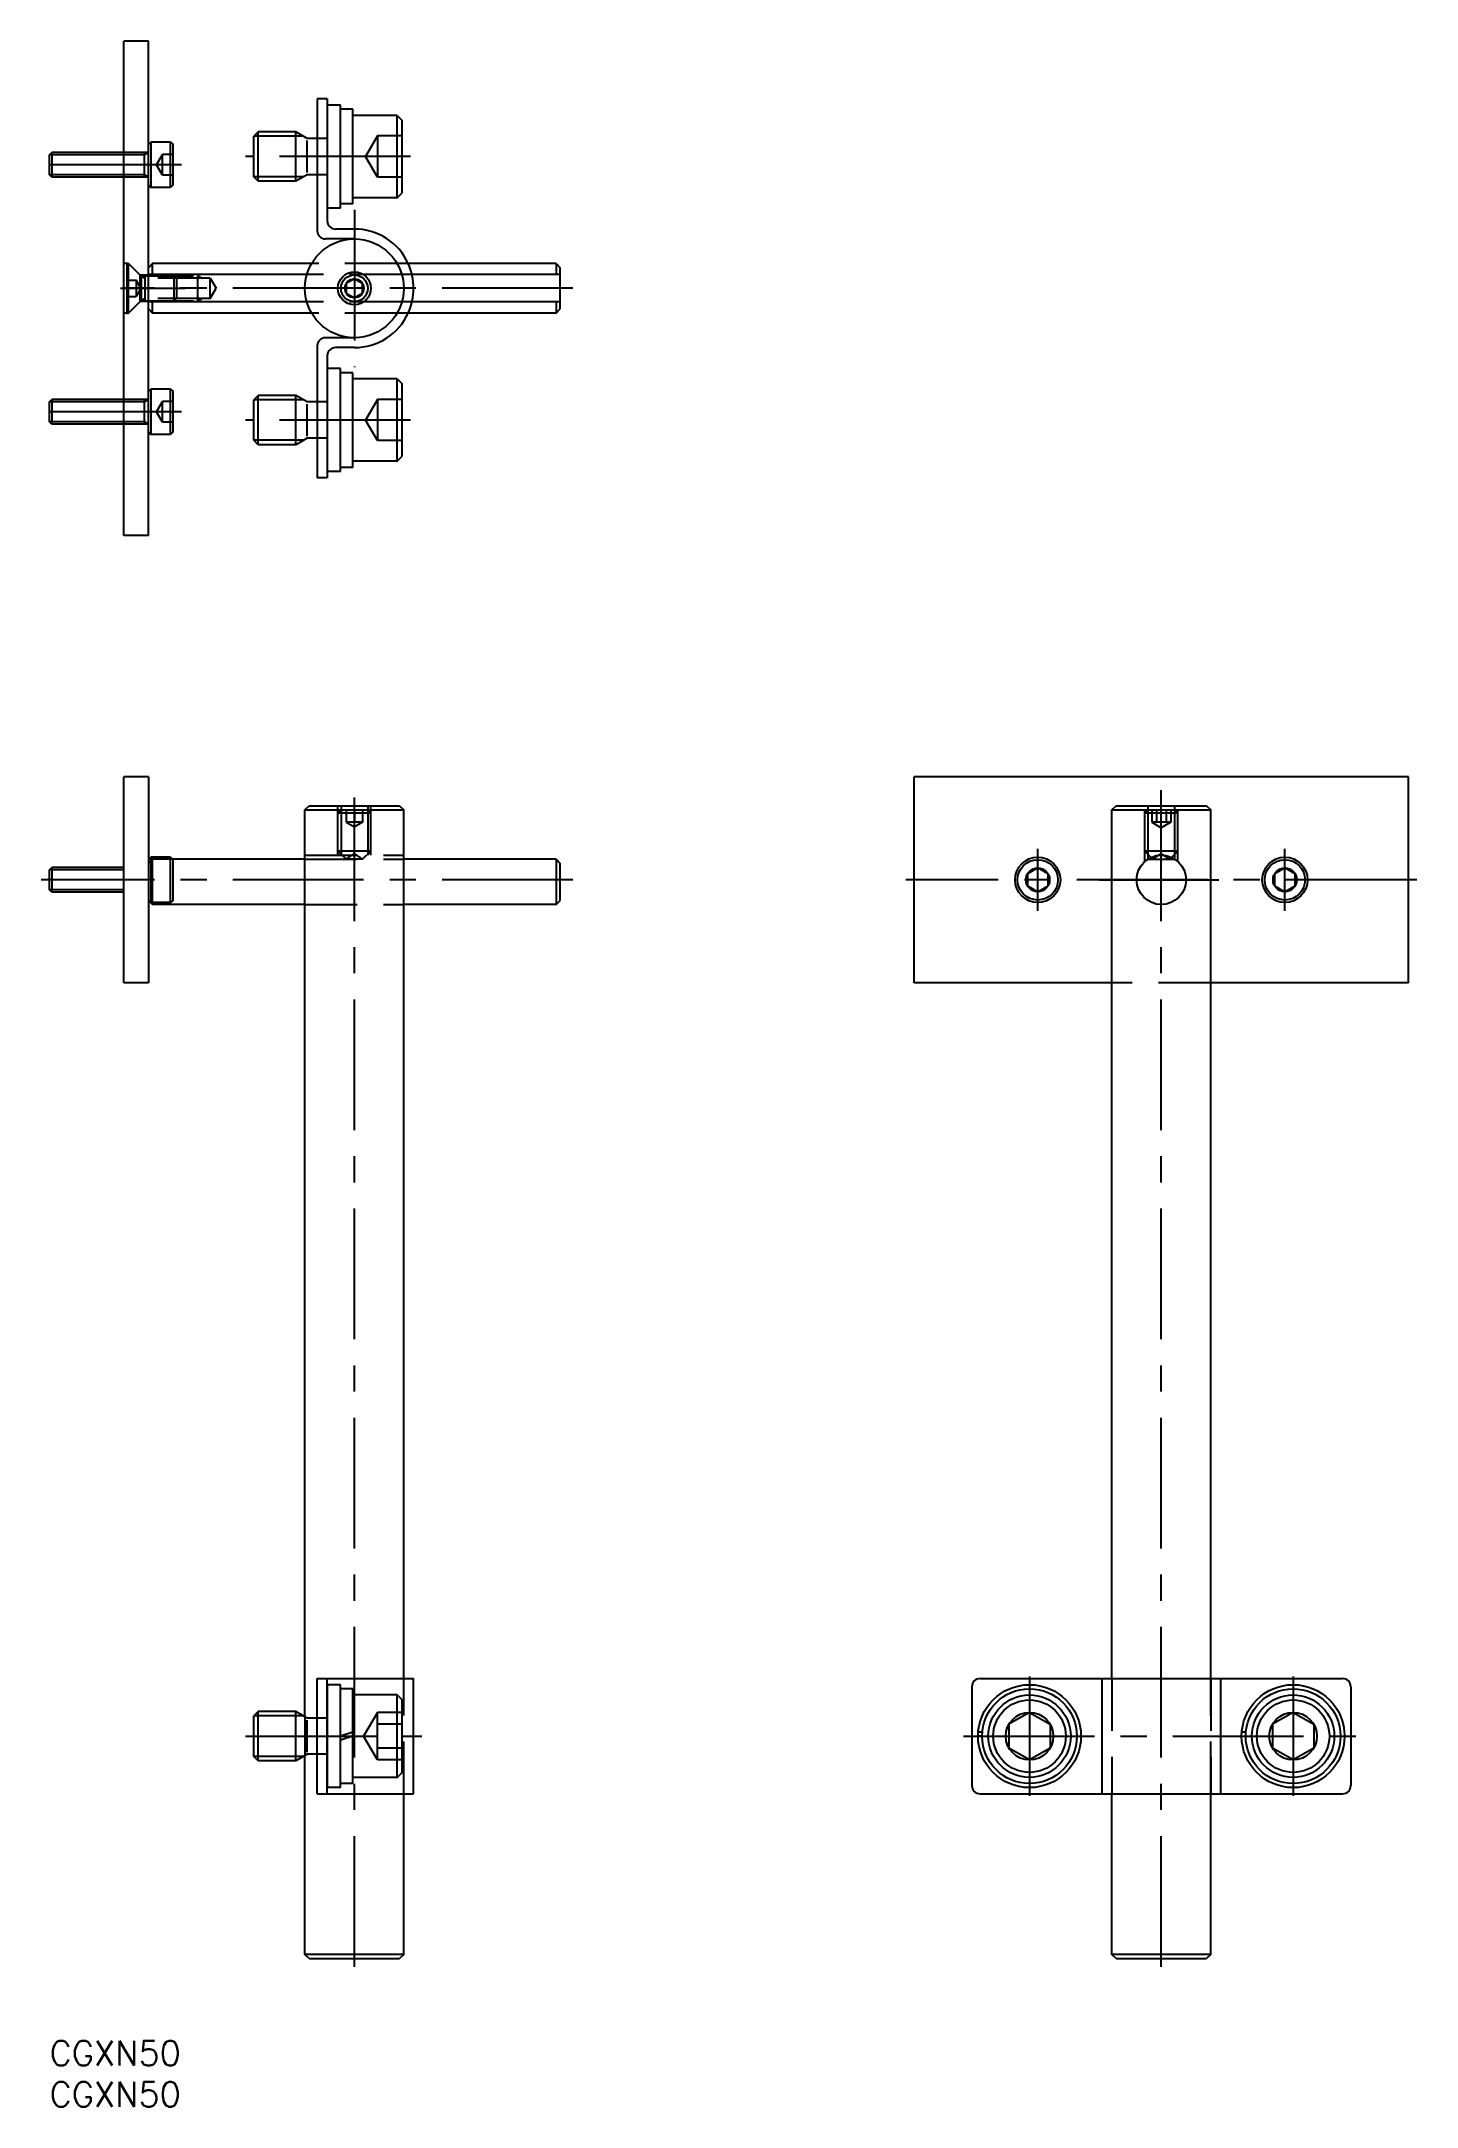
# Model space of a CAD drawing. Extents: x -1 to 166, y -8 to 243.
import ezdxf

# ---------------------------------------------------------------- set-up
doc = ezdxf.new("R2010")
doc.units = 0
doc.header["$LTSCALE"] = 0.5
doc.linetypes.add('CENTER', pattern=[50.8, 31.75, -6.35, 6.35, -6.35])
doc.linetypes.add('DASHED', pattern=[19.05, 12.7, -6.35])
for name, color, linetype in [('MSM_CENTER', 1, 'CENTER'), ('MSM_CONTINUOUS', 7, 'CONTINUOUS'), ('MSM_DASHED', 4, 'DASHED'), ('MSM_NARROW', 5, 'CONTINUOUS'), ('MSM_PART_NUMBER', 7, 'CONTINUOUS')]:
    doc.layers.add(name, color=color, linetype=linetype)
doc.styles.get("Standard").update_dxf_attribs({"font": 'txt.shx', "height": 3, "bigfont": 'bigfont.shx'})

msp = doc.modelspace()

# ---------------------------------------------------------------- linework, layer by layer
at = {"layer": 'MSM_CENTER'}
for p, q in [((43.8, 228.84), (23.8, 228.84)), ((16, 227.84), (-1, 227.84)), ((37, 222.39), (37, 203.28)), ((8.62, 212.84), (16.49, 212.84)), ((63.53, 212.84), (9, 212.84)), ((16, 197.84), (-1, 197.84)), ((43.8, 196.84), (23.8, 196.84)), ((134.96, 9), (134.96, 154.5)), ((37, 9), (37, 151)), ((119.96, 137.25), (119.96, 144.75)), ((149.96, 137.25), (149.96, 144.75)), ((149.96, 138.5), (149.96, 143.5)), ((63.53, 141), (-1, 141)), ((165.96, 141), (103.96, 141)), ((127.46, 141), (141.95, 141)), ((118.96, 44.25), (118.96, 29.75)), ((150.96, 44.25), (150.96, 29.75)), ((23.8, 37), (45.2, 37)), ((110.96, 37), (158.96, 37))]:
    msp.add_line(p, q, dxfattribs=at)
at = {"layer": 'MSM_CONTINUOUS'}
for p, q in [((12, 242.84), (9, 242.84)), ((9, 182.84), (9, 242.84)), ((12, 182.84), (12, 242.84)), ((33.7, 235.84), (32.5, 235.84)), ((32.5, 235.84), (32.5, 219.84)), ((33.7, 235.84), (33.7, 221.04)), ((35.3, 235.09), (33.7, 235.09)), ((35.3, 222.59), (35.3, 235.09)), ((36.8, 234.59), (35.3, 234.59)), ((36.8, 223.09), (36.8, 234.59)), ((42.2, 233.84), (36.8, 233.84)), ((42.2, 223.84), (42.2, 233.84)), ((42.2, 233.84), (42.8, 233.24)), ((25.34, 231.84), (24.8, 231.3)), ((24.8, 226.38), (24.8, 231.3)), ((29.9, 231.84), (25.34, 231.84)), ((25.34, 225.84), (25.34, 231.84)), ((29.9, 225.84), (29.9, 231.84)), ((31.29, 231.04), (29.9, 231.84)), ((32.5, 231.04), (31.29, 231.04)), ((42.8, 224.44), (42.8, 233.24)), ((0, 229.07), (0.27, 229.34)), ((0, 226.61), (0, 229.07)), ((0.27, 229.34), (0.27, 226.34)), ((9, 229.34), (0.27, 229.34)), ((12, 230.29), (12.3, 230.59)), ((14.7, 230.59), (12.3, 230.59)), ((12.3, 230.59), (12.3, 225.09)), ((14.7, 230.59), (15, 230.29)), ((14.7, 225.09), (14.7, 230.59)), ((15, 225.39), (15, 230.29)), ((0.27, 226.34), (0, 226.61)), ((9, 226.34), (0.27, 226.34)), ((25.34, 225.84), (24.8, 226.38)), ((29.9, 225.84), (25.34, 225.84)), ((31.29, 226.64), (29.9, 225.84)), ((32.5, 226.64), (31.29, 226.64)), ((12, 225.39), (12.3, 225.09)), ((14.7, 225.09), (12.3, 225.09)), ((15, 225.39), (14.7, 225.09)), ((42.2, 223.84), (36.8, 223.84)), ((39.5, 223.84), (39.5, 223.84)), ((40.85, 223.84), (40.85, 223.84)), ((42.2, 223.84), (42.8, 224.44)), ((35.3, 222.59), (33.7, 222.59)), ((36.8, 223.09), (35.3, 223.09)), ((37, 218.84), (33.5, 218.84)), ((37, 220.04), (34.7, 220.04)), ((12.5, 215.84), (12, 215.34)), ((12.5, 214.5), (12.5, 215.84)), ((31.8, 215.84), (12.5, 215.84)), ((61.5, 215.84), (42.2, 215.84)), ((61.5, 215.84), (62, 215.34)), ((61.5, 215.84), (61.5, 214.5)), ((31.23, 214.5), (12, 214.5)), ((37, 213.99), (36, 213.42)), ((36, 213.42), (36, 212.26)), ((38, 213.42), (37, 213.99)), ((38, 212.26), (38, 213.42)), ((62, 214.5), (42.77, 214.5)), ((62, 210.34), (62, 215.34)), ((31.23, 211.18), (12, 211.18)), ((12.5, 209.85), (12.5, 211.18)), ((36, 212.26), (37, 211.68)), ((37, 211.68), (38, 212.26)), ((62, 211.18), (42.77, 211.18)), ((61.5, 211.18), (61.5, 209.84)), ((12, 210.34), (12.5, 209.84)), ((31.8, 209.84), (12.5, 209.84)), ((61.5, 209.84), (42.2, 209.84)), ((61.5, 209.84), (62, 210.34)), ((32.5, 205.84), (32.5, 189.84)), ((37, 206.84), (33.5, 206.84)), ((33.7, 204.64), (33.7, 189.84)), ((37, 205.64), (34.7, 205.64)), ((35.3, 203.09), (33.7, 203.09)), ((35.3, 190.59), (35.3, 203.09)), ((36.8, 202.59), (35.3, 202.59)), ((36.8, 191.09), (36.8, 202.59)), ((42.2, 201.84), (36.8, 201.84)), ((42.2, 191.84), (42.2, 201.84)), ((42.2, 201.84), (42.8, 201.24)), ((42.8, 192.44), (42.8, 201.24)), ((0, 199.07), (0.27, 199.34)), ((0, 196.61), (0, 199.07)), ((0.27, 199.34), (0.27, 196.34)), ((9, 199.34), (0.27, 199.34)), ((12, 200.29), (12.3, 200.59)), ((14.7, 200.59), (12.3, 200.59)), ((12.3, 200.59), (12.3, 195.09)), ((14.7, 200.59), (15, 200.29)), ((14.7, 195.09), (14.7, 200.59)), ((15, 195.39), (15, 200.29)), ((25.34, 199.84), (24.8, 199.3)), ((24.8, 194.38), (24.8, 199.3)), ((29.9, 199.84), (25.34, 199.84)), ((25.34, 193.84), (25.34, 199.84)), ((29.9, 193.84), (29.9, 199.84)), ((31.29, 199.04), (29.9, 199.84)), ((32.5, 199.04), (31.29, 199.04)), ((0.27, 196.34), (0, 196.61)), ((9, 196.34), (0.27, 196.34)), ((12, 195.39), (12.3, 195.09)), ((14.7, 195.09), (12.3, 195.09)), ((15, 195.39), (14.7, 195.09)), ((25.34, 193.84), (24.8, 194.38)), ((29.9, 193.84), (25.34, 193.84)), ((31.29, 194.64), (29.9, 193.84)), ((32.5, 194.64), (31.29, 194.64)), ((36.8, 191.09), (35.3, 191.09)), ((42.2, 191.84), (36.8, 191.84)), ((39.5, 191.84), (39.5, 191.84)), ((40.85, 191.84), (40.85, 191.84)), ((42.2, 191.84), (42.8, 192.44)), ((33.7, 189.84), (32.5, 189.84)), ((35.3, 190.59), (33.7, 190.59)), ((12, 182.84), (9, 182.84)), ((12, 153.5), (9, 153.5)), ((9, 128.5), (9, 153.5)), ((12, 153.5), (12, 128.5)), ((104.96, 128.5), (104.96, 153.5)), ((164.96, 153.5), (104.96, 153.5)), ((164.96, 128.5), (164.96, 153.5)), ((31, 149.5), (31.5, 150)), ((31, 149.5), (43, 149.5)), ((31, 39.36), (31, 149.5)), ((31.5, 150), (42.5, 150)), ((42.5, 150), (43, 149.5)), ((43, 44), (43, 149.5)), ((128.96, 149.5), (129.46, 150)), ((128.96, 149.5), (140.96, 149.5)), ((128.96, 44), (128.96, 149.5)), ((129.46, 150), (140.46, 150)), ((140.46, 150), (140.96, 149.5)), ((140.96, 44), (140.96, 149.5)), ((12, 143.45), (12.3, 143.75)), ((14.7, 143.75), (12.3, 143.75)), ((12.3, 143.75), (12.3, 138.25)), ((14.7, 143.75), (15, 143.45)), ((14.7, 138.25), (14.7, 143.75)), ((31, 143.5), (14.95, 143.5)), ((15, 138.55), (15, 143.45)), ((61.5, 143.5), (43, 143.5)), ((61.5, 143.5), (62, 143)), ((61.5, 143.5), (61.5, 141)), ((62, 138.5), (62, 143)), ((133.3, 143.5), (136.62, 143.5)), ((133.96, 143.5), (133.73, 143.73)), ((135.96, 143.5), (136.19, 143.73)), ((0, 142.23), (0.27, 142.5)), ((0, 139.77), (0, 142.23)), ((9, 142.5), (0.27, 142.5)), ((0.27, 142.5), (0.27, 139.5)), ((61.5, 141), (61.5, 138)), ((119.96, 142.44), (118.71, 141.72)), ((118.71, 141.72), (118.71, 140.28)), ((121.21, 141.72), (119.96, 142.44)), ((121.21, 140.28), (121.21, 141.72)), ((149.96, 142.44), (148.71, 141.72)), ((148.71, 141.72), (148.71, 140.28)), ((151.21, 141.72), (149.96, 142.44)), ((151.21, 140.28), (151.21, 141.72)), ((0.27, 139.5), (0, 139.77)), ((9, 139.5), (0.27, 139.5)), ((12, 138.55), (12.3, 138.25)), ((12, 138.5), (12.5, 138)), ((14.7, 138.25), (12.3, 138.25)), ((12.5, 138.01), (12.5, 138.25)), ((31, 138), (12.5, 138)), ((15, 138.55), (14.7, 138.25)), ((61.5, 138), (43, 138)), ((61.5, 138), (62, 138.5)), ((118.71, 140.28), (119.96, 139.56)), ((119.96, 139.56), (121.21, 140.28)), ((148.71, 140.28), (149.96, 139.56)), ((149.96, 139.56), (151.21, 140.28)), ((12, 128.5), (9, 128.5)), ((128.96, 128.5), (104.96, 128.5)), ((164.96, 128.5), (140.96, 128.5)), ((32.5, 30), (32.5, 44)), ((32.5, 44), (44.2, 44)), ((33.7, 30), (33.7, 44)), ((33.7, 43.25), (33.7, 30.75)), ((35.3, 43.25), (33.7, 43.25)), ((35.3, 30.75), (35.3, 43.25)), ((36.8, 42.75), (35.3, 42.75)), ((36.8, 31.25), (36.8, 42.75)), ((44.2, 30), (44.2, 44)), ((111.96, 43), (111.96, 31)), ((112.96, 44), (156.96, 44)), ((127.76, 44), (127.76, 30)), ((142.16, 44), (142.16, 30)), ((157.96, 43), (157.96, 31)), ((42.2, 42), (36.8, 42)), ((42.2, 32), (42.2, 42)), ((42.2, 42), (42.8, 41.4)), ((42.8, 32.6), (42.8, 41.4)), ((25.34, 40), (24.8, 39.46)), ((24.8, 34.54), (24.8, 39.46)), ((29.9, 40), (25.34, 40)), ((25.34, 34), (25.34, 40)), ((29.9, 34), (29.9, 40)), ((31.29, 39.2), (29.9, 40)), ((32.5, 39.2), (31.29, 39.2)), ((118.96, 39.89), (116.46, 38.44)), ((116.46, 38.44), (116.46, 35.56)), ((118.96, 39.89), (121.46, 38.44)), ((121.46, 38.44), (121.46, 35.56)), ((150.96, 39.89), (148.46, 38.44)), ((148.46, 38.44), (148.46, 35.56)), ((150.96, 39.89), (153.46, 38.44)), ((153.46, 38.44), (153.46, 35.56)), ((36.8, 37.5), (35.3, 37)), ((36.8, 37), (35.3, 36.5)), ((113.21, 37), (112.71, 37)), ((113.23, 37.5), (112.73, 37.5)), ((118.96, 34.11), (116.46, 35.56)), ((121.46, 35.56), (118.96, 34.11)), ((144.71, 37), (145.21, 37)), ((145.23, 37.5), (144.73, 37.5)), ((150.96, 34.11), (148.46, 35.56)), ((153.46, 35.56), (150.96, 34.11)), ((25.34, 34), (24.8, 34.54)), ((29.9, 34), (25.34, 34)), ((31.29, 34.8), (29.9, 34)), ((31, 10.5), (31, 34.64)), ((32.5, 34.8), (31.29, 34.8)), ((35.3, 30.75), (33.7, 30.75)), ((36.8, 31.25), (35.3, 31.25)), ((42.2, 32), (36.8, 32)), ((39.5, 32), (39.5, 32)), ((40.85, 32), (40.85, 32)), ((42.2, 32), (42.8, 32.6)), ((32.5, 30), (44.2, 30)), ((43, 10.5), (43, 30)), ((112.96, 30), (156.96, 30)), ((128.96, 10.5), (128.96, 30)), ((140.96, 10.5), (140.96, 30)), ((31.5, 10), (31, 10.5)), ((43, 10.5), (31, 10.5)), ((43, 10.5), (42.5, 10)), ((129.46, 10), (128.96, 10.5)), ((140.96, 10.5), (128.96, 10.5)), ((140.96, 10.5), (140.46, 10)), ((31.5, 10), (42.5, 10)), ((129.46, 10), (140.46, 10))]:
    msp.add_line(p, q, dxfattribs=at)
for centre, radius in [((37, 212.84), 6), ((37, 212.84), 2), ((37, 212.84), 1.15), ((119.96, 141), 2.75), ((119.96, 141), 2.45), ((134.96, 141), 3), ((149.96, 141), 2.75), ((149.96, 141), 2.45), ((119.96, 141), 1.44), ((149.96, 141), 1.44), ((118.96, 37), 6.25), ((118.96, 37), 5.75), ((150.96, 37), 6.25), ((150.96, 37), 5.75), ((118.96, 37), 5), ((118.96, 37), 4.4), ((150.96, 37), 5), ((150.96, 37), 4.4), ((118.96, 37), 2.89), ((150.96, 37), 2.89)]:
    msp.add_circle(centre, radius, dxfattribs=at)
for centre, radius, start, end in [((34.7, 221.04), 1, 180, 270), ((33.5, 219.84), 1, 180, 270), ((37, 212.84), 7.2, 24.6243, 90), ((37, 212.84), 7.2, 270, 335.3757), ((33.5, 205.84), 1, 90, 180), ((34.7, 204.64), 1, 90, 180), ((112.96, 43), 1, 90, 180), ((156.96, 43), 1, 0, 90), ((112.96, 31), 1, 180, 270), ((156.96, 31), 1, 270, 0)]:
    msp.add_arc(centre, radius, start, end, dxfattribs=at)
at = {"layer": 'MSM_DASHED'}
for p, q in [((33.7, 231.04), (32.5, 231.04)), ((39.8, 231.34), (38.36, 228.84)), ((39.8, 231.34), (39.8, 226.34)), ((42.8, 231.34), (39.8, 231.34)), ((12, 229.34), (9, 229.34)), ((11.53, 229.07), (9, 229.07)), ((12, 229.34), (11.53, 229.07)), ((11.53, 226.34), (11.53, 229.34)), ((12.98, 227.84), (13.7, 229.09)), ((13.7, 226.59), (13.7, 229.09)), ((15, 229.09), (13.7, 229.09)), ((39.8, 226.34), (38.36, 228.84)), ((42.8, 228.84), (39.8, 228.84)), ((11.53, 226.61), (9, 226.61)), ((12, 226.34), (9, 226.34)), ((12, 226.34), (11.53, 226.61)), ((13.7, 226.59), (12.98, 227.84)), ((15, 227.84), (13.7, 227.84)), ((15, 226.59), (13.7, 226.59)), ((33.7, 226.64), (32.5, 226.64)), ((42.8, 226.34), (39.8, 226.34)), ((9.6, 215.84), (9, 215.84)), ((9.4, 215.84), (9.4, 209.84)), ((9.4, 215.84), (9.6, 215.84)), ((9.6, 209.84), (9.6, 215.84)), ((9.6, 215.84), (11.07, 214.37)), ((42.2, 215.84), (31.8, 215.84)), ((9.4, 213.84), (10.5, 213.84)), ((10.5, 213.84), (10.5, 211.84)), ((11.08, 212.84), (10.5, 213.84)), ((12, 214.44), (11, 214.44)), ((11, 211.24), (11, 214.44)), ((11.1, 214.34), (11.57, 214.07)), ((11.1, 214.34), (11.1, 211.34)), ((11.14, 214.34), (18, 214.34)), ((11.57, 214.34), (11.57, 211.34)), ((19.5, 214.07), (11.57, 214.07)), ((15.13, 211.34), (15.13, 214.34)), ((15.13, 214.34), (15.4, 214.07)), ((15.4, 214.07), (15.4, 211.61)), ((18, 211.34), (18, 214.34)), ((18, 214.34), (18.47, 214.07)), ((19.5, 211.61), (19.5, 214.07)), ((19.5, 214.07), (20.21, 212.84)), ((42.77, 214.5), (31.23, 214.5)), ((9.4, 212.84), (10.5, 212.84)), ((9.4, 211.84), (10.5, 211.84)), ((9.6, 209.84), (11.07, 211.31)), ((11.08, 212.84), (10.5, 211.84)), ((12, 211.24), (11, 211.24)), ((11.1, 211.34), (11.57, 211.61)), ((11.14, 211.34), (18, 211.34)), ((19.5, 211.61), (11.57, 211.61)), ((15.4, 211.61), (15.13, 211.34)), ((18, 211.34), (18.47, 211.61)), ((19.5, 211.61), (20.21, 212.84)), ((42.77, 211.18), (31.23, 211.18)), ((9.6, 209.84), (9, 209.84)), ((9.6, 209.84), (9.3, 209.84)), ((9.4, 209.84), (9.6, 209.84)), ((42.2, 209.84), (31.8, 209.84)), ((12, 199.34), (9, 199.34)), ((11.53, 199.07), (9, 199.07)), ((12, 199.34), (11.53, 199.07)), ((11.53, 196.34), (11.53, 199.34)), ((12.98, 197.84), (13.7, 199.09)), ((13.7, 196.59), (13.7, 199.09)), ((15, 199.09), (13.7, 199.09)), ((33.7, 199.04), (32.5, 199.04)), ((39.8, 199.34), (38.36, 196.84)), ((39.8, 199.34), (39.8, 194.34)), ((42.8, 199.34), (39.8, 199.34)), ((11.53, 196.61), (9, 196.61)), ((12, 196.34), (9, 196.34)), ((12, 196.34), (11.53, 196.61)), ((13.7, 196.59), (12.98, 197.84)), ((15, 197.84), (13.7, 197.84)), ((15, 196.59), (13.7, 196.59)), ((39.8, 194.34), (38.36, 196.84)), ((42.8, 196.84), (39.8, 196.84)), ((33.7, 194.64), (32.5, 194.64)), ((42.8, 194.34), (39.8, 194.34)), ((35, 144), (35, 150)), ((35.38, 149.5), (35, 149.12)), ((35, 149.12), (39, 149.12)), ((35.38, 150), (35.38, 144)), ((36, 149.5), (36, 148)), ((38, 148), (36, 148)), ((36, 148), (37, 147.42)), ((37, 149.5), (37, 148)), ((38, 148), (37, 147.42)), ((38, 149.5), (38, 148)), ((38.62, 150), (38.62, 144)), ((38.62, 149.5), (39, 149.12)), ((39, 144), (39, 150)), ((132.96, 143.24), (132.96, 150)), ((133.34, 149.5), (132.96, 149.12)), ((132.96, 149.12), (136.96, 149.12)), ((133.34, 150), (133.34, 143.52)), ((133.81, 149.5), (133.81, 148)), ((136.11, 148), (133.81, 148)), ((133.81, 148), (134.96, 147.33)), ((134.38, 149.5), (134.38, 148)), ((136.11, 148), (134.96, 147.33)), ((135.54, 149.5), (135.54, 148)), ((136.11, 149.5), (136.11, 148)), ((136.58, 150), (136.58, 143.52)), ((136.58, 149.5), (136.96, 149.12)), ((136.96, 143.24), (136.96, 150)), ((12.5, 143.5), (12, 143)), ((12.5, 138.25), (12.5, 143.5)), ((14.95, 143.5), (12.5, 143.5)), ((31, 144), (43, 144)), ((31, 143.5), (43, 143.5)), ((39, 144.5), (35, 144.5)), ((36, 143.5), (35, 144.5)), ((36, 143.5), (37, 144.21)), ((38, 143.5), (36, 143.5)), ((38, 143.5), (37, 144.21)), ((38, 143.5), (39, 144.5)), ((136.96, 144.5), (132.96, 144.5)), ((133.73, 143.73), (132.96, 144.5)), ((133.96, 143.5), (134.96, 144.21)), ((135.96, 143.5), (134.96, 144.21)), ((136.19, 143.73), (136.96, 144.5)), ((31, 138), (43, 138)), ((140.96, 128.5), (128.96, 128.5)), ((43, 30), (43, 44)), ((128.96, 44), (128.96, 30)), ((140.96, 44), (140.96, 30)), ((140.96, 30), (140.96, 44)), ((31, 39.36), (31, 34.64)), ((33.7, 39.2), (32.5, 39.2)), ((39.8, 39.89), (38.13, 37)), ((39.8, 34.11), (39.8, 39.89)), ((42.8, 39.89), (39.8, 39.89)), ((42.8, 38.44), (39.8, 38.44)), ((39.8, 34.11), (38.13, 37)), ((42.8, 35.56), (39.8, 35.56)), ((33.7, 34.8), (32.5, 34.8)), ((42.8, 34.11), (39.8, 34.11))]:
    msp.add_line(p, q, dxfattribs=at)
for centre, radius, start, end in [((37, 212.84), 7.2, 335.3757, 24.6243), ((11.14, 214.44), 0.1, 225, 270), ((11.14, 211.24), 0.1, 90, 135)]:
    msp.add_arc(centre, radius, start, end, dxfattribs=at)
at = {"layer": 'MSM_NARROW'}
for p, q in [((30.84, 231.3), (24.8, 231.3)), ((25.34, 231.3), (24.8, 231.3)), ((31.29, 226.89), (31.29, 230.79)), ((9, 229.07), (0, 229.07)), ((9, 226.61), (0, 226.61)), ((30.84, 226.38), (24.8, 226.38)), ((25.34, 226.38), (24.8, 226.38)), ((9, 199.07), (0, 199.07)), ((30.84, 199.3), (24.8, 199.3)), ((25.34, 199.3), (24.8, 199.3)), ((31.29, 194.89), (31.29, 198.79)), ((9, 196.61), (0, 196.61)), ((30.84, 194.38), (24.8, 194.38)), ((25.34, 194.38), (24.8, 194.38)), ((9, 142.23), (0, 142.23)), ((9, 139.77), (0, 139.77)), ((30.84, 39.46), (24.8, 39.46)), ((31.29, 35.05), (31.29, 38.95)), ((30.84, 34.54), (24.8, 34.54))]:
    msp.add_line(p, q, dxfattribs=at)
msp.add_circle((37, 212.84), 1.62, dxfattribs=at)

# ---------------------------------------------------------------- texts
at = {"layer": 'MSM_PART_NUMBER'}
for p in [(0, -3), (0, -8)]:
    msp.add_text('CGXN50', height=3, dxfattribs=at).set_placement(p)

doc.saveas('drawing.dxf')
